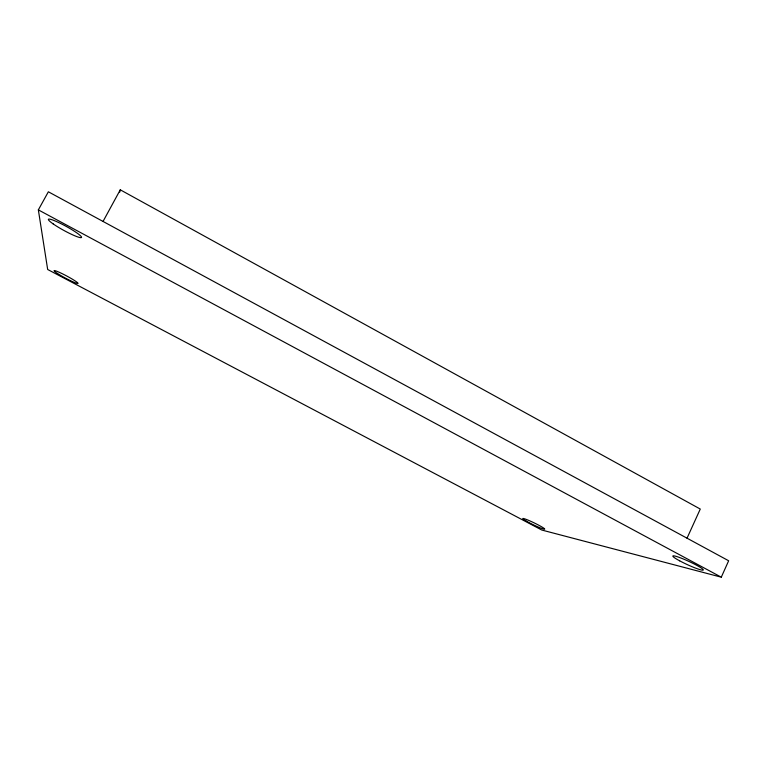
<?xml version="1.0" encoding="UTF-8"?>
<svg xmlns="http://www.w3.org/2000/svg" width="767" height="767" viewBox="0 0 767 767"><rect width="100%" height="100%" fill="white"/><g stroke="black" fill="none" stroke-linecap="round" stroke-linejoin="round"><path stroke-width="1.15" d="M119.719 192.133L120.275 189.813L700.271 509.058L687.031 538.185M721.287 577.187L728.65 560.763L48.359 191.788L38.35 209.88L47.669 269.495L541.818 530.045L721.287 577.187L38.35 209.88M103.037 221.442L120.275 189.813M679.658 560.821A16.749 1.783 24.7 0 0 703.281 570.034A16.749 1.783 24.7 0 0 681.278 558.165A16.749 1.783 24.7 0 0 679.658 560.821M53.096 223.859A18.868 2.33 28.7 0 0 80.909 237.665A18.868 2.33 28.7 0 0 60.814 223.581A18.868 2.33 28.7 0 0 53.096 223.859M57.487 273.493A13.624 1.237 28.1 0 0 77.659 283.531A13.624 1.237 28.1 0 0 63.028 274.087A13.624 1.237 28.1 0 0 57.487 273.493M526.603 521.282A12.176 1.035 25.8 0 0 544.541 529.211A12.176 1.035 25.8 0 0 530.112 521.004A12.176 1.035 25.8 0 0 526.603 521.282"/></g></svg>
